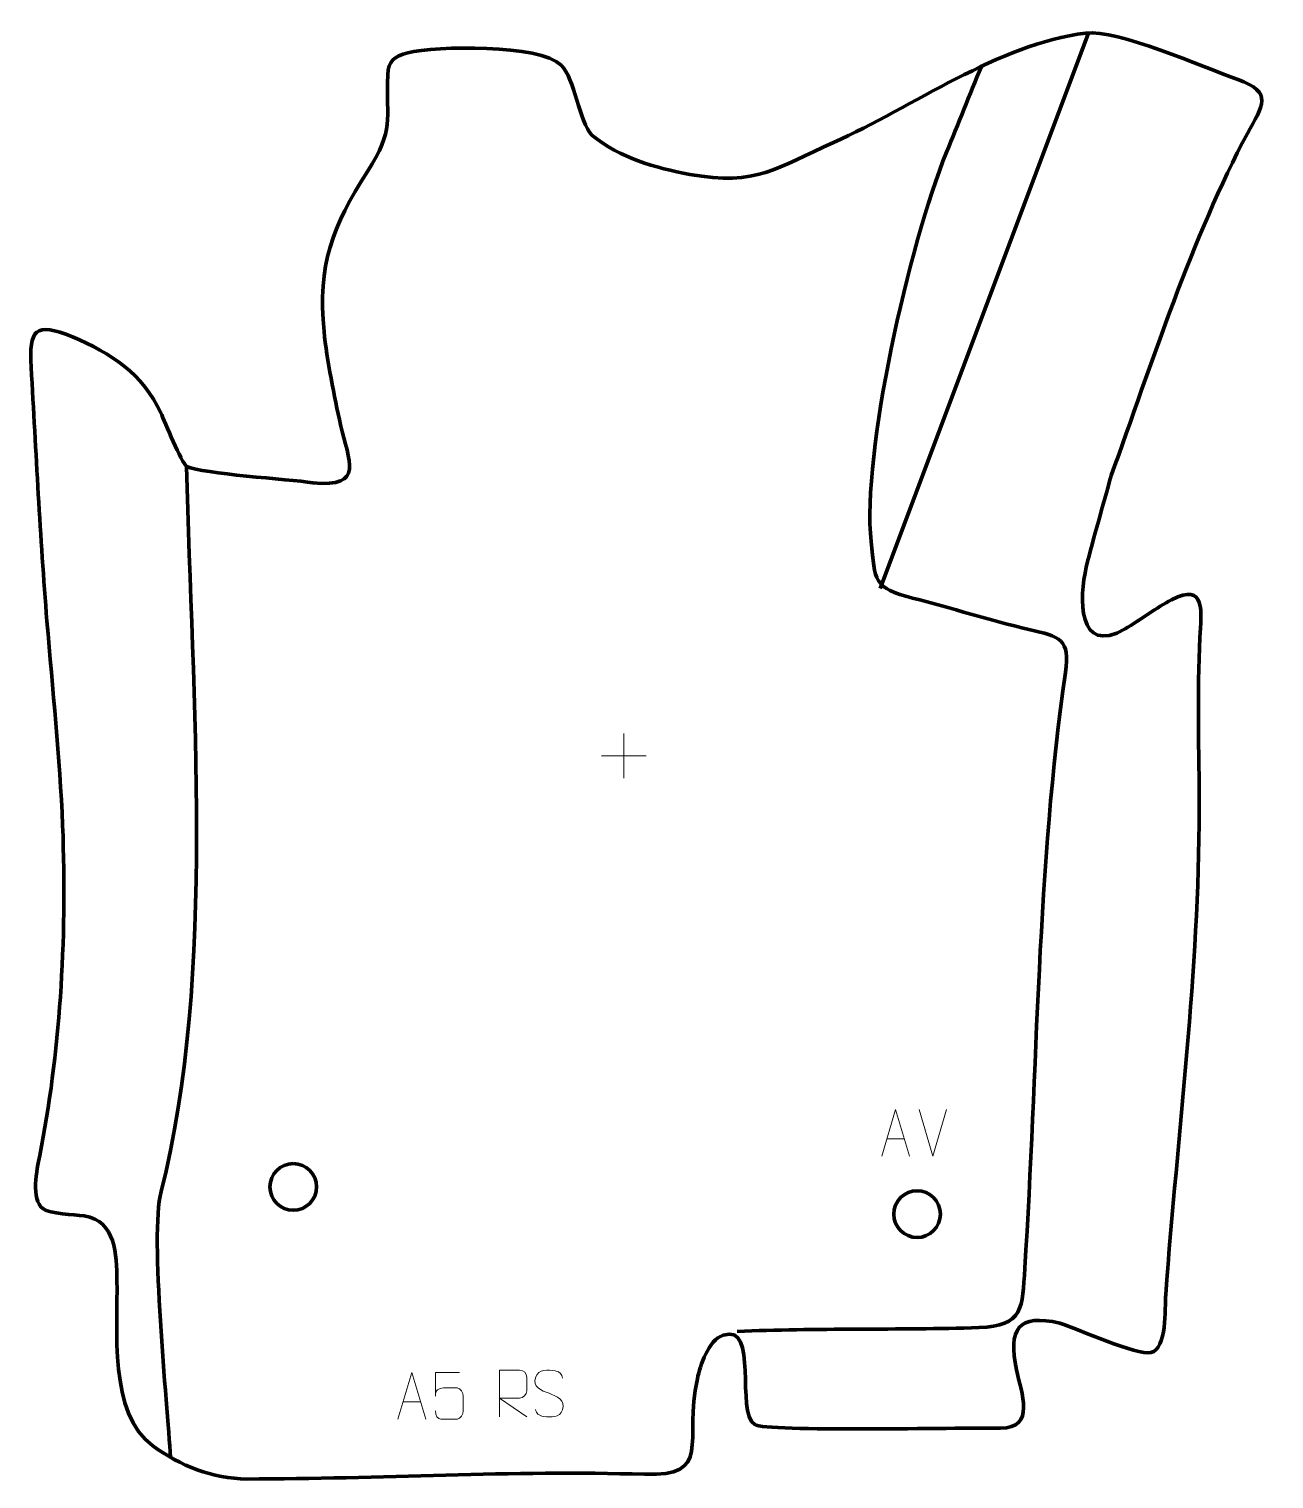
# Model space of a CAD drawing. Header units: millimetres. Extents: x -334 to 332, y -395 to 381.
import ezdxf

# ---------------------------------------------------------------- set-up
doc = ezdxf.new("R2010")
doc.units = ezdxf.units.MM
doc.header["$MEASUREMENT"] = 0
for name, color, linetype in [('layer 1', 7, 'Continuous'), ('layer 2', 7, 'Continuous'), ('layer 3', 7, 'Continuous')]:
    doc.layers.add(name, color=color, linetype=linetype)

msp = doc.modelspace()

# ---------------------------------------------------------------- linework, layer by layer
at = {"layer": 'layer 1', "color": 250, "lineweight": 9}
for points in [[(-15.6513, 3.6943), (-15.6513, 3.6943), (-15.6513, -20.2836), (-15.6513, -20.2836)], [(-27.6402, -8.2947), (-27.6402, -8.2947), (-3.6623, -8.2947), (-3.6623, -8.2947)]]:
    msp.add_open_spline(points, degree=3, dxfattribs=at)
at = {"layer": 'layer 2', "color": 140, "lineweight": 158}
msp.add_open_spline([(121.3691, 81.315), (121.3691, 81.315), (233.1664, 378.9249), (233.1664, 378.9249)], degree=3, dxfattribs=at)
for points, knots in [([(44.9632, -316.2206), (86.424, -314.3695), (131.6466, -315.52), (174.244, -314.1646), (174.244, -314.1646), (198.3306, -313.3983), (197.4894, -303.5507), (198.8549, -282.3682), (198.8549, -282.3682), (205.6178, -177.4619), (205.5475, -67.0651), (220.5877, 36.2662), (220.5877, 36.2662), (223.2173, 54.3328), (217.8282, 55.3752), (201.0824, 59.3085), (201.0824, 59.3085), (180.3671, 64.2379), (159.6175, 70.8064), (138.8299, 76.1259), (138.8299, 76.1259), (117.7492, 81.5203), (118.8055, 85.3213), (116.5844, 106.3665), (116.5844, 106.3665), (111.6553, 153.0713), (136.8643, 265.3449), (156.9542, 314.6232), (156.9542, 314.6232), (163.162, 329.9338), (169.3726, 345.2432), (175.5817, 360.5532)], [0, 0, 0, 0, 0.11111111, 0.11111111, 0.11111111, 0.11111111, 0.22222222, 0.22222222, 0.22222222, 0.22222222, 0.33333333, 0.33333333, 0.33333333, 0.33333333, 0.44444444, 0.44444444, 0.44444444, 0.44444444, 0.55555556, 0.55555556, 0.55555556, 0.55555556, 0.66666667, 0.66666667, 0.66666667, 0.66666667, 0.77777778, 0.77777778, 0.77777778, 0.77777778, 1, 1, 1, 1]), ([(-249.64, 146.5318), (-246.7628, 24.4583), (-233.6391, -125.7953), (-263.3039, -241.4066), (-263.3039, -241.4066), (-269.344, -264.9467), (-259.9031, -354.8728), (-258.2442, -383.5457)], [0, 0, 0, 0, 0.33333333, 0.33333333, 0.33333333, 0.33333333, 1, 1, 1, 1])]:
    msp.add_open_spline(points, degree=3, knots=knots, dxfattribs=at)
at = {"layer": 'layer 3', "color": 242, "lineweight": 158}
msp.add_open_spline([(245.0566, 141.6369), (240.6881, 125.5013), (235.6719, 108.7506), (231.7125, 92.6173), (231.7125, 92.6173), (227.9761, 76.6678), (226.7576, 44.8521), (252.5183, 59.6572), (252.5183, 59.6572), (260.5977, 64.4251), (269.5613, 71.1022), (277.4106, 75.2168), (277.4106, 75.2168), (295.9208, 84.9197), (293.2858, 68.2535), (292.5662, 55.0716), (292.5662, 55.0716), (290.9379, 25.2415), (292.1281, -6.3345), (292.1524, -36.3558), (292.1524, -36.3558), (292.1018, -124.4126), (280.6503, -209.1643), (274.2455, -296.5278), (274.2455, -296.5278), (273.709, -303.8471), (274.9891, -325.6786), (266.2876, -327.5235), (266.2876, -327.5235), (259.1309, -329.0409), (226.7649, -314.968), (217.6663, -311.7653), (217.6663, -311.7653), (195.1434, -306.5755), (189.8069, -315.0498), (194.3814, -336.679), (194.3814, -336.679), (197.0253, -349.1796), (204.8182, -368.0945), (185.749, -367.9153), (185.749, -367.9153), (163.4769, -367.706), (60.4632, -369.9942), (54.3144, -366.0369), (54.3144, -366.0369), (43.9238, -359.3498), (56.6918, -311.6894), (37.4516, -318.2191), (37.4516, -318.2191), (29.5534, -320.8996), (25.1637, -334.4511), (23.6506, -341.5344), (23.6506, -341.5344), (16.3655, -375.6359), (31.9612, -393.8149), (-4.6297, -392.656), (-4.6297, -392.656), (-75.0684, -390.4246), (-146.7058, -395.1559), (-217.3912, -395.1634), (-217.3912, -395.1634), (-235.8442, -394.9431), (-252.899, -388.1392), (-267.7677, -377.3937), (-267.7677, -377.3937), (-291.4294, -360.2937), (-286.4353, -314.4302), (-286.8921, -289.0165), (-286.8921, -289.0165), (-287.1856, -274.9988), (-287.2776, -257.3166), (-304.4593, -254.4134), (-304.4593, -254.4134), (-310.072, -253.5629), (-322.5065, -253.5398), (-326.5561, -250.5189), (-326.5561, -250.5189), (-333.1251, -245.6187), (-329.6716, -229.5708), (-328.2067, -222.1774), (-328.2067, -222.1774), (-317.5863, -168.5806), (-313.4735, -107.8554), (-315.9695, -45.4938), (-315.9695, -45.4938), (-317.4314, -8.9679), (-321.3937, 27.4109), (-324.3408, 63.7189), (-324.3408, 63.7189), (-328.016, 108.998), (-330.1757, 154.2029), (-332.7868, 199.6133), (-332.7868, 199.6133), (-333.9476, 219.802), (-330.8388, 223.9514), (-310.7448, 215.8592), (-310.7448, 215.8592), (-289.9725, 207.1704), (-273.2033, 196.1382), (-263.4129, 175.1834), (-263.4129, 175.1834), (-261.1408, 170.1741), (-252.5909, 148.9048), (-249.64, 146.5318), (-249.64, 146.5318), (-240.695, 142.5154), (-195.7627, 139.7561), (-182.0657, 137.8265), (-182.0657, 137.8265), (-154.0395, 135.0211), (-162.9041, 149.4157), (-167.2399, 168.8222), (-167.2399, 168.8222), (-170.5846, 183.7929), (-174.529, 203.6123), (-176.1111, 218.7282), (-176.1111, 218.7282), (-179.4207, 254.3717), (-171.9068, 274.8366), (-152.8341, 304.3983), (-152.8341, 304.3983), (-138.1594, 327.4968), (-143.1222, 330.9507), (-141.9772, 356.074), (-141.9772, 356.074), (-141.6332, 363.6208), (-138.8688, 365.7063), (-131.1833, 367.8435), (-131.1833, 367.8435), (-116.4627, 371.571), (-60.693, 372.6095), (-49.2214, 361.2709), (-49.2214, 361.2709), (-41.8264, 353.9616), (-39.804, 331.1425), (-32.7987, 323.7785), (-32.7987, 323.7785), (-17.6897, 311.5429), (0.8568, 306.3133), (19.6194, 302.7804), (19.6194, 302.7804), (55.617, 296.3627), (65.873, 306.1959), (96.4704, 319.8214), (96.4704, 319.8214), (138.989, 338.9719), (184.4921, 372.3845), (231.4502, 378.4161), (231.4502, 378.4161), (248.1937, 380.5668), (294.1353, 360.1482), (312.7419, 353.5131), (312.7419, 353.5131), (332.1684, 346.5855), (326.0623, 339.7249), (317.9351, 324.6243), (317.9351, 324.6243), (288.6899, 270.285), (266.4523, 200.5528), (245.0566, 141.6369)], degree=3, knots=[0, 0, 0, 0, 0.02439024, 0.02439024, 0.02439024, 0.02439024, 0.04878049, 0.04878049, 0.04878049, 0.04878049, 0.07317073, 0.07317073, 0.07317073, 0.07317073, 0.09756098, 0.09756098, 0.09756098, 0.09756098, 0.12195122, 0.12195122, 0.12195122, 0.12195122, 0.14634146, 0.14634146, 0.14634146, 0.14634146, 0.17073171, 0.17073171, 0.17073171, 0.17073171, 0.19512195, 0.19512195, 0.19512195, 0.19512195, 0.2195122, 0.2195122, 0.2195122, 0.2195122, 0.24390244, 0.24390244, 0.24390244, 0.24390244, 0.26829268, 0.26829268, 0.26829268, 0.26829268, 0.29268293, 0.29268293, 0.29268293, 0.29268293, 0.31707317, 0.31707317, 0.31707317, 0.31707317, 0.34146341, 0.34146341, 0.34146341, 0.34146341, 0.36585366, 0.36585366, 0.36585366, 0.36585366, 0.3902439, 0.3902439, 0.3902439, 0.3902439, 0.41463415, 0.41463415, 0.41463415, 0.41463415, 0.43902439, 0.43902439, 0.43902439, 0.43902439, 0.46341463, 0.46341463, 0.46341463, 0.46341463, 0.48780488, 0.48780488, 0.48780488, 0.48780488, 0.51219512, 0.51219512, 0.51219512, 0.51219512, 0.53658537, 0.53658537, 0.53658537, 0.53658537, 0.56097561, 0.56097561, 0.56097561, 0.56097561, 0.58536585, 0.58536585, 0.58536585, 0.58536585, 0.6097561, 0.6097561, 0.6097561, 0.6097561, 0.63414634, 0.63414634, 0.63414634, 0.63414634, 0.65853659, 0.65853659, 0.65853659, 0.65853659, 0.68292683, 0.68292683, 0.68292683, 0.68292683, 0.70731707, 0.70731707, 0.70731707, 0.70731707, 0.73170732, 0.73170732, 0.73170732, 0.73170732, 0.75609756, 0.75609756, 0.75609756, 0.75609756, 0.7804878, 0.7804878, 0.7804878, 0.7804878, 0.80487805, 0.80487805, 0.80487805, 0.80487805, 0.82926829, 0.82926829, 0.82926829, 0.82926829, 0.85365854, 0.85365854, 0.85365854, 0.85365854, 0.87804878, 0.87804878, 0.87804878, 0.87804878, 0.90243902, 0.90243902, 0.90243902, 0.90243902, 0.92682927, 0.92682927, 0.92682927, 0.92682927, 0.95121951, 0.95121951, 0.95121951, 0.95121951, 1, 1, 1, 1], dxfattribs=at)
at = {"layer": 'layer 3', "color": 250, "lineweight": 9}
for points, knots in [([(122.2743, -222.3949), (122.2743, -222.3949), (129.6453, -197.4414), (129.6453, -197.4414), (129.6453, -197.4414), (129.6453, -197.4414), (137.2152, -222.3949), (137.2152, -222.3949)], [0, 0, 0, 0, 0.33333333, 0.33333333, 0.33333333, 0.33333333, 1, 1, 1, 1]), ([(-136.5561, -363.1604), (-136.5561, -363.1604), (-129.1851, -338.2069), (-129.1851, -338.2069), (-129.1851, -338.2069), (-129.1851, -338.2069), (-121.6152, -363.1604), (-121.6152, -363.1604)], [0, 0, 0, 0, 0.33333333, 0.33333333, 0.33333333, 0.33333333, 1, 1, 1, 1]), ([(-103.6915, -338.2289), (-103.6915, -338.2289), (-116.5432, -338.2289), (-116.5432, -338.2289), (-116.5432, -338.2289), (-116.5429, -342.4595), (-116.5429, -346.6904), (-116.5432, -350.9216), (-116.5432, -350.9216), (-116.5435, -347.6115), (-114.9125, -346.5397), (-112.1005, -346.4792), (-112.1005, -346.4792), (-109.6609, -346.4789), (-107.2214, -346.4789), (-104.7822, -346.4792), (-104.7822, -346.4792), (-103.1324, -346.4724), (-101.6575, -348.8529), (-101.629, -350.9216), (-101.629, -350.9216), (-101.6293, -353.5089), (-101.6293, -356.0965), (-101.629, -358.6842), (-101.629, -358.6842), (-101.5828, -360.6436), (-103.0822, -363.0799), (-104.7081, -363.1384), (-104.7081, -363.1384), (-106.6645, -363.1381), (-111.5596, -363.1381), (-113.5166, -363.1384), (-113.5166, -363.1384), (-115.3621, -363.1472), (-116.4692, -361.1824), (-116.4899, -358.6313)], [0, 0, 0, 0, 0.1, 0.1, 0.1, 0.1, 0.2, 0.2, 0.2, 0.2, 0.3, 0.3, 0.3, 0.3, 0.4, 0.4, 0.4, 0.4, 0.5, 0.5, 0.5, 0.5, 0.6, 0.6, 0.6, 0.6, 0.7, 0.7, 0.7, 0.7, 0.8, 0.8, 0.8, 0.8, 1, 1, 1, 1]), ([(-82.2868, -361.9528), (-82.2868, -361.9528), (-82.2868, -336.9993), (-82.2868, -336.9993), (-82.2868, -336.9993), (-78.6919, -336.9993), (-75.0965, -336.9993), (-71.5013, -336.9993), (-71.5013, -336.9993), (-69.176, -337.037), (-67.6187, -338.527), (-67.6228, -340.8934), (-67.6228, -340.8934), (-67.6232, -342.9289), (-67.6232, -345.9883), (-67.6228, -348.0243), (-67.6228, -348.0243), (-67.6293, -349.8998), (-69.4416, -351.8416), (-71.4511, -351.8607), (-71.4511, -351.8607), (-71.4511, -351.8607), (-82.2868, -351.8607), (-82.2868, -351.8607), (-82.2868, -351.8607), (-82.2868, -351.8607), (-67.6321, -361.9528), (-67.6321, -361.9528)], [0, 0, 0, 0, 0.125, 0.125, 0.125, 0.125, 0.25, 0.25, 0.25, 0.25, 0.375, 0.375, 0.375, 0.375, 0.5, 0.5, 0.5, 0.5, 0.625, 0.625, 0.625, 0.625, 0.75, 0.75, 0.75, 0.75, 1, 1, 1, 1]), ([(-55.6806, -349.3065), (-59.9289, -347.8361), (-64.837, -346.0403), (-62.8319, -340.52), (-62.8319, -340.52), (-61.3284, -336.3801), (-56.1148, -336.7686), (-52.5112, -337.3697), (-52.5112, -337.3697), (-49.6506, -337.8469), (-48.7859, -339.0601), (-48.4753, -341.1442)], [0, 0, 0, 0, 0.25, 0.25, 0.25, 0.25, 0.5, 0.5, 0.5, 0.5, 1, 1, 1, 1]), ([(-55.6806, -349.3066), (-51.662, -350.9533), (-46.6325, -352.8416), (-48.4665, -358.2019), (-48.4665, -358.2019), (-49.9263, -362.4683), (-54.8371, -362.2116), (-58.5632, -361.6569), (-58.5632, -361.6569), (-61.3132, -361.2471), (-62.5341, -360.0336), (-62.912, -357.9214)], [0, 0, 0, 0, 0.25, 0.25, 0.25, 0.25, 0.5, 0.5, 0.5, 0.5, 1, 1, 1, 1])]:
    msp.add_open_spline(points, degree=3, knots=knots, dxfattribs=at)
for points in [[(149.6338, -222.4022), (149.6338, -222.4022), (142.312, -197.4486), (142.312, -197.4486)], [(156.9557, -197.4486), (156.9557, -197.4486), (149.6339, -222.4022), (149.6339, -222.4022)], [(124.9969, -213.1455), (124.9969, -213.1455), (134.4926, -213.1455), (134.4926, -213.1455)], [(-133.8335, -353.911), (-133.8335, -353.911), (-124.3378, -353.911), (-124.3378, -353.911)]]:
    msp.add_open_spline(points, degree=3, dxfattribs=at)
at = {"layer": 'layer 3', "color": 250, "lineweight": 200}
for points in [[(-192.5562, -226.4021), (-199.4597, -226.4021), (-205.0561, -231.9985), (-205.0561, -238.9021), (-205.0561, -238.9021), (-205.0562, -245.8056), (-199.4597, -251.4021), (-192.5562, -251.4021), (-192.5562, -251.4021), (-185.6526, -251.4021), (-180.0562, -245.8057), (-180.0562, -238.9021), (-180.0562, -238.9021), (-180.0561, -231.9986), (-185.6526, -226.4021), (-192.5562, -226.4021)], [(-192.5562, -226.4021), (-199.4597, -226.4021), (-205.0561, -231.9985), (-205.0561, -238.9021), (-205.0561, -238.9021), (-205.0562, -245.8056), (-199.4597, -251.4021), (-192.5562, -251.4021), (-192.5562, -251.4021), (-185.6526, -251.4021), (-180.0562, -245.8057), (-180.0562, -238.9022), (-180.0562, -238.9022), (-180.0561, -231.9986), (-185.6526, -226.4021), (-192.5562, -226.4021)], [(-192.5562, -226.4021), (-199.4597, -226.4021), (-205.0561, -231.9986), (-205.0561, -238.9021), (-205.0561, -238.9021), (-205.0562, -245.8057), (-199.4597, -251.4021), (-192.5562, -251.4021), (-192.5562, -251.4021), (-185.6526, -251.4021), (-180.0562, -245.8057), (-180.0562, -238.9022), (-180.0562, -238.9022), (-180.0561, -231.9986), (-185.6526, -226.4021), (-192.5562, -226.4021)], [(-192.5562, -226.4021), (-199.4597, -226.4021), (-205.0561, -231.9986), (-205.0561, -238.9021), (-205.0561, -238.9021), (-205.0562, -245.8057), (-199.4597, -251.4021), (-192.5562, -251.4021), (-192.5562, -251.4021), (-185.6526, -251.4022), (-180.0562, -245.8057), (-180.0562, -238.9022), (-180.0562, -238.9022), (-180.0561, -231.9986), (-185.6526, -226.4021), (-192.5562, -226.4021)], [(-192.5562, -226.4022), (-199.4597, -226.4022), (-205.0561, -231.9986), (-205.0561, -238.9021), (-205.0561, -238.9021), (-205.0562, -245.8057), (-199.4597, -251.4021), (-192.5562, -251.4022), (-192.5562, -251.4022), (-185.6526, -251.4022), (-180.0562, -245.8058), (-180.0562, -238.9022), (-180.0562, -238.9022), (-180.0561, -231.9986), (-185.6526, -226.4022), (-192.5562, -226.4022)], [(-192.5562, -226.4022), (-199.4597, -226.4022), (-205.0561, -231.9986), (-205.0561, -238.9021), (-205.0561, -238.9021), (-205.0562, -245.8057), (-199.4597, -251.4021), (-192.5562, -251.4022), (-192.5562, -251.4022), (-185.6526, -251.4022), (-180.0562, -245.8058), (-180.0562, -238.9022), (-180.0562, -238.9022), (-180.0561, -231.9986), (-185.6526, -226.4022), (-192.5562, -226.4022)], [(-192.5562, -226.4022), (-199.4597, -226.4022), (-205.0561, -231.9986), (-205.0561, -238.9022), (-205.0561, -238.9022), (-205.0562, -245.8057), (-199.4597, -251.4022), (-192.5562, -251.4022), (-192.5562, -251.4022), (-185.6526, -251.4022), (-180.0562, -245.8058), (-180.0562, -238.9022), (-180.0562, -238.9022), (-180.0561, -231.9987), (-185.6526, -226.4022), (-192.5562, -226.4022)], [(-192.5562, -226.4022), (-199.4597, -226.4022), (-205.0561, -231.9986), (-205.0561, -238.9022), (-205.0561, -238.9022), (-205.0562, -245.8057), (-199.4597, -251.4022), (-192.5562, -251.4022), (-192.5562, -251.4022), (-185.6526, -251.4022), (-180.0562, -245.8058), (-180.0562, -238.9022), (-180.0562, -238.9022), (-180.0561, -231.9987), (-185.6526, -226.4022), (-192.5562, -226.4022)], [(-192.5562, -226.4022), (-199.4597, -226.4022), (-205.0561, -231.9986), (-205.0561, -238.9022), (-205.0561, -238.9022), (-205.0562, -245.8057), (-199.4597, -251.4022), (-192.5562, -251.4022), (-192.5562, -251.4022), (-185.6526, -251.4022), (-180.0562, -245.8058), (-180.0562, -238.9023), (-180.0562, -238.9023), (-180.0561, -231.9987), (-185.6526, -226.4022), (-192.5562, -226.4022)], [(-192.5562, -226.4022), (-199.4597, -226.4022), (-205.0561, -231.9986), (-205.0561, -238.9022), (-205.0561, -238.9022), (-205.0562, -245.8058), (-199.4597, -251.4022), (-192.5562, -251.4022), (-192.5562, -251.4022), (-185.6526, -251.4022), (-180.0562, -245.8058), (-180.0562, -238.9023), (-180.0562, -238.9023), (-180.0561, -231.9987), (-185.6526, -226.4022), (-192.5562, -226.4022)], [(-192.5562, -226.4022), (-199.4597, -226.4022), (-205.0561, -231.9987), (-205.0561, -238.9022), (-205.0561, -238.9022), (-205.0562, -245.8058), (-199.4597, -251.4022), (-192.5562, -251.4022), (-192.5562, -251.4022), (-185.6526, -251.4023), (-180.0562, -245.8058), (-180.0562, -238.9023), (-180.0562, -238.9023), (-180.0561, -231.9987), (-185.6526, -226.4022), (-192.5562, -226.4022)], [(-192.5562, -226.4022), (-199.4597, -226.4022), (-205.0561, -231.9987), (-205.0561, -238.9022), (-205.0561, -238.9022), (-205.0562, -245.8058), (-199.4597, -251.4022), (-192.5562, -251.4022), (-192.5562, -251.4022), (-185.6526, -251.4023), (-180.0562, -245.8058), (-180.0562, -238.9023), (-180.0562, -238.9023), (-180.0561, -231.9987), (-185.6526, -226.4022), (-192.5562, -226.4022)], [(-192.5562, -226.4023), (-199.4597, -226.4023), (-205.0561, -231.9987), (-205.0561, -238.9022), (-205.0561, -238.9022), (-205.0562, -245.8058), (-199.4597, -251.4022), (-192.5562, -251.4023), (-192.5562, -251.4023), (-185.6526, -251.4023), (-180.0562, -245.8059), (-180.0562, -238.9023), (-180.0562, -238.9023), (-180.0561, -231.9987), (-185.6526, -226.4023), (-192.5562, -226.4023)], [(-192.5562, -226.4023), (-199.4597, -226.4023), (-205.0561, -231.9987), (-205.0561, -238.9023), (-205.0561, -238.9023), (-205.0562, -245.8058), (-199.4597, -251.4023), (-192.5562, -251.4023), (-192.5562, -251.4023), (-185.6526, -251.4023), (-180.0562, -245.8059), (-180.0562, -238.9023), (-180.0562, -238.9023), (-180.0561, -231.9987), (-185.6526, -226.4023), (-192.5562, -226.4023)], [(-192.5562, -226.4023), (-199.4597, -226.4023), (-205.0561, -231.9987), (-205.0561, -238.9023), (-205.0561, -238.9023), (-205.0562, -245.8058), (-199.4597, -251.4023), (-192.5562, -251.4023), (-192.5562, -251.4023), (-185.6526, -251.4023), (-180.0562, -245.8059), (-180.0562, -238.9023), (-180.0562, -238.9023), (-180.0561, -231.9988), (-185.6526, -226.4023), (-192.5562, -226.4023)], [(-192.5562, -226.4023), (-199.4597, -226.4023), (-205.0561, -231.9987), (-205.0561, -238.9023), (-205.0561, -238.9023), (-205.0562, -245.8058), (-199.4597, -251.4023), (-192.5562, -251.4023), (-192.5562, -251.4023), (-185.6526, -251.4023), (-180.0562, -245.8059), (-180.0562, -238.9023), (-180.0562, -238.9023), (-180.0561, -231.9988), (-185.6526, -226.4023), (-192.5562, -226.4023)], [(-192.5562, -226.4023), (-199.4597, -226.4023), (-205.0561, -231.9987), (-205.0561, -238.9023), (-205.0561, -238.9023), (-205.0562, -245.8058), (-199.4597, -251.4023), (-192.5562, -251.4023), (-192.5562, -251.4023), (-185.6526, -251.4023), (-180.0562, -245.8059), (-180.0562, -238.9024), (-180.0562, -238.9024), (-180.0561, -231.9988), (-185.6526, -226.4023), (-192.5562, -226.4023)], [(-192.5562, -226.4023), (-199.4597, -226.4023), (-205.0561, -231.9988), (-205.0561, -238.9023), (-205.0561, -238.9023), (-205.0562, -245.8059), (-199.4597, -251.4023), (-192.5562, -251.4023), (-192.5562, -251.4023), (-185.6526, -251.4023), (-180.0562, -245.8059), (-180.0562, -238.9024), (-180.0562, -238.9024), (-180.0561, -231.9988), (-185.6526, -226.4023), (-192.5562, -226.4023)], [(-192.5562, -226.4023), (-199.4597, -226.4023), (-205.0561, -231.9988), (-205.0561, -238.9023), (-205.0561, -238.9023), (-205.0562, -245.8059), (-199.4597, -251.4023), (-192.5562, -251.4023), (-192.5562, -251.4023), (-185.6526, -251.4024), (-180.0562, -245.8059), (-180.0562, -238.9024), (-180.0562, -238.9024), (-180.0561, -231.9988), (-185.6526, -226.4023), (-192.5562, -226.4023)], [(-192.5562, -226.4024), (-199.4597, -226.4024), (-205.0561, -231.9988), (-205.0561, -238.9023), (-205.0561, -238.9023), (-205.0562, -245.8059), (-199.4597, -251.4023), (-192.5562, -251.4024), (-192.5562, -251.4024), (-185.6526, -251.4024), (-180.0562, -245.806), (-180.0562, -238.9024), (-180.0562, -238.9024), (-180.0561, -231.9988), (-185.6526, -226.4024), (-192.5562, -226.4024)], [(-192.5562, -226.4024), (-199.4597, -226.4024), (-205.0561, -231.9988), (-205.0561, -238.9023), (-205.0561, -238.9023), (-205.0562, -245.8059), (-199.4597, -251.4023), (-192.5562, -251.4024), (-192.5562, -251.4024), (-185.6526, -251.4024), (-180.0562, -245.806), (-180.0562, -238.9024), (-180.0562, -238.9024), (-180.0561, -231.9988), (-185.6526, -226.4024), (-192.5562, -226.4024)], [(141.2152, -240.9542), (134.3117, -240.9542), (128.7153, -246.5506), (128.7153, -253.4542), (128.7153, -253.4542), (128.7152, -260.3577), (134.3117, -265.9542), (141.2152, -265.9542), (141.2152, -265.9542), (148.1188, -265.9542), (153.7152, -260.3578), (153.7152, -253.4542), (153.7152, -253.4542), (153.7153, -246.5507), (148.1188, -240.9542), (141.2152, -240.9542)], [(141.2152, -240.9542), (134.3117, -240.9542), (128.7153, -246.5506), (128.7153, -253.4542), (128.7153, -253.4542), (128.7152, -260.3577), (134.3117, -265.9542), (141.2152, -265.9542), (141.2152, -265.9542), (148.1188, -265.9542), (153.7152, -260.3578), (153.7152, -253.4543), (153.7152, -253.4543), (153.7153, -246.5507), (148.1188, -240.9542), (141.2152, -240.9542)], [(141.2152, -240.9542), (134.3117, -240.9542), (128.7153, -246.5507), (128.7153, -253.4542), (128.7153, -253.4542), (128.7152, -260.3578), (134.3117, -265.9542), (141.2152, -265.9542), (141.2152, -265.9542), (148.1188, -265.9542), (153.7152, -260.3578), (153.7152, -253.4543), (153.7152, -253.4543), (153.7153, -246.5507), (148.1188, -240.9542), (141.2152, -240.9542)], [(141.2152, -240.9542), (134.3117, -240.9542), (128.7153, -246.5507), (128.7153, -253.4542), (128.7153, -253.4542), (128.7152, -260.3578), (134.3117, -265.9542), (141.2152, -265.9542), (141.2152, -265.9542), (148.1188, -265.9543), (153.7152, -260.3578), (153.7152, -253.4543), (153.7152, -253.4543), (153.7153, -246.5507), (148.1188, -240.9542), (141.2152, -240.9542)], [(141.2152, -240.9543), (134.3117, -240.9543), (128.7153, -246.5507), (128.7153, -253.4542), (128.7153, -253.4542), (128.7152, -260.3578), (134.3117, -265.9542), (141.2152, -265.9543), (141.2152, -265.9543), (148.1188, -265.9543), (153.7152, -260.3579), (153.7152, -253.4543), (153.7152, -253.4543), (153.7153, -246.5507), (148.1188, -240.9543), (141.2152, -240.9543)], [(141.2152, -240.9543), (134.3117, -240.9543), (128.7153, -246.5507), (128.7153, -253.4542), (128.7153, -253.4542), (128.7152, -260.3578), (134.3117, -265.9542), (141.2152, -265.9543), (141.2152, -265.9543), (148.1188, -265.9543), (153.7152, -260.3579), (153.7152, -253.4543), (153.7152, -253.4543), (153.7153, -246.5507), (148.1188, -240.9543), (141.2152, -240.9543)], [(141.2152, -240.9543), (134.3117, -240.9543), (128.7153, -246.5507), (128.7153, -253.4543), (128.7153, -253.4543), (128.7152, -260.3578), (134.3117, -265.9543), (141.2152, -265.9543), (141.2152, -265.9543), (148.1188, -265.9543), (153.7152, -260.3579), (153.7152, -253.4543), (153.7152, -253.4543), (153.7153, -246.5508), (148.1188, -240.9543), (141.2152, -240.9543)], [(141.2152, -240.9543), (134.3117, -240.9543), (128.7153, -246.5507), (128.7153, -253.4543), (128.7153, -253.4543), (128.7152, -260.3578), (134.3117, -265.9543), (141.2152, -265.9543), (141.2152, -265.9543), (148.1188, -265.9543), (153.7152, -260.3579), (153.7152, -253.4543), (153.7152, -253.4543), (153.7153, -246.5508), (148.1188, -240.9543), (141.2152, -240.9543)], [(141.2152, -240.9543), (134.3117, -240.9543), (128.7153, -246.5507), (128.7153, -253.4543), (128.7153, -253.4543), (128.7152, -260.3578), (134.3117, -265.9543), (141.2152, -265.9543), (141.2152, -265.9543), (148.1188, -265.9543), (153.7152, -260.3579), (153.7152, -253.4544), (153.7152, -253.4544), (153.7153, -246.5508), (148.1188, -240.9543), (141.2152, -240.9543)], [(141.2152, -240.9543), (134.3117, -240.9543), (128.7153, -246.5507), (128.7153, -253.4543), (128.7153, -253.4543), (128.7152, -260.3579), (134.3117, -265.9543), (141.2152, -265.9543), (141.2152, -265.9543), (148.1188, -265.9543), (153.7152, -260.3579), (153.7152, -253.4544), (153.7152, -253.4544), (153.7153, -246.5508), (148.1188, -240.9543), (141.2152, -240.9543)], [(141.2152, -240.9543), (134.3117, -240.9543), (128.7153, -246.5508), (128.7153, -253.4543), (128.7153, -253.4543), (128.7152, -260.3579), (134.3117, -265.9543), (141.2152, -265.9543), (141.2152, -265.9543), (148.1188, -265.9544), (153.7152, -260.3579), (153.7152, -253.4544), (153.7152, -253.4544), (153.7153, -246.5508), (148.1188, -240.9543), (141.2152, -240.9543)], [(141.2152, -240.9543), (134.3117, -240.9543), (128.7153, -246.5508), (128.7153, -253.4543), (128.7153, -253.4543), (128.7152, -260.3579), (134.3117, -265.9543), (141.2152, -265.9543), (141.2152, -265.9543), (148.1188, -265.9544), (153.7152, -260.3579), (153.7152, -253.4544), (153.7152, -253.4544), (153.7153, -246.5508), (148.1188, -240.9543), (141.2152, -240.9543)], [(141.2152, -240.9544), (134.3117, -240.9544), (128.7153, -246.5508), (128.7153, -253.4543), (128.7153, -253.4543), (128.7152, -260.3579), (134.3117, -265.9543), (141.2152, -265.9544), (141.2152, -265.9544), (148.1188, -265.9544), (153.7152, -260.358), (153.7152, -253.4544), (153.7152, -253.4544), (153.7153, -246.5508), (148.1188, -240.9544), (141.2152, -240.9544)], [(141.2152, -240.9544), (134.3117, -240.9544), (128.7153, -246.5508), (128.7153, -253.4544), (128.7153, -253.4544), (128.7152, -260.3579), (134.3117, -265.9544), (141.2152, -265.9544), (141.2152, -265.9544), (148.1188, -265.9544), (153.7152, -260.358), (153.7152, -253.4544), (153.7152, -253.4544), (153.7153, -246.5508), (148.1188, -240.9544), (141.2152, -240.9544)], [(141.2152, -240.9544), (134.3117, -240.9544), (128.7153, -246.5508), (128.7153, -253.4544), (128.7153, -253.4544), (128.7152, -260.3579), (134.3117, -265.9544), (141.2152, -265.9544), (141.2152, -265.9544), (148.1188, -265.9544), (153.7152, -260.358), (153.7152, -253.4544), (153.7152, -253.4544), (153.7153, -246.5509), (148.1188, -240.9544), (141.2152, -240.9544)], [(141.2152, -240.9544), (134.3117, -240.9544), (128.7153, -246.5508), (128.7153, -253.4544), (128.7153, -253.4544), (128.7152, -260.3579), (134.3117, -265.9544), (141.2152, -265.9544), (141.2152, -265.9544), (148.1188, -265.9544), (153.7152, -260.358), (153.7152, -253.4544), (153.7152, -253.4544), (153.7153, -246.5509), (148.1188, -240.9544), (141.2152, -240.9544)], [(141.2152, -240.9544), (134.3117, -240.9544), (128.7153, -246.5508), (128.7153, -253.4544), (128.7153, -253.4544), (128.7152, -260.3579), (134.3117, -265.9544), (141.2152, -265.9544), (141.2152, -265.9544), (148.1188, -265.9544), (153.7152, -260.358), (153.7152, -253.4545), (153.7152, -253.4545), (153.7153, -246.5509), (148.1188, -240.9544), (141.2152, -240.9544)], [(141.2152, -240.9544), (134.3117, -240.9544), (128.7153, -246.5509), (128.7153, -253.4544), (128.7153, -253.4544), (128.7152, -260.358), (134.3117, -265.9544), (141.2152, -265.9544), (141.2152, -265.9544), (148.1188, -265.9544), (153.7152, -260.358), (153.7152, -253.4545), (153.7152, -253.4545), (153.7153, -246.5509), (148.1188, -240.9544), (141.2152, -240.9544)], [(141.2152, -240.9544), (134.3117, -240.9544), (128.7153, -246.5509), (128.7153, -253.4544), (128.7153, -253.4544), (128.7152, -260.358), (134.3117, -265.9544), (141.2152, -265.9544), (141.2152, -265.9544), (148.1188, -265.9545), (153.7152, -260.358), (153.7152, -253.4545), (153.7152, -253.4545), (153.7153, -246.5509), (148.1188, -240.9544), (141.2152, -240.9544)], [(141.2152, -240.9545), (134.3117, -240.9545), (128.7153, -246.5509), (128.7153, -253.4544), (128.7153, -253.4544), (128.7152, -260.358), (134.3117, -265.9544), (141.2152, -265.9545), (141.2152, -265.9545), (148.1188, -265.9545), (153.7152, -260.3581), (153.7152, -253.4545), (153.7152, -253.4545), (153.7153, -246.5509), (148.1188, -240.9545), (141.2152, -240.9545)], [(141.2152, -240.9545), (134.3117, -240.9545), (128.7153, -246.5509), (128.7153, -253.4544), (128.7153, -253.4544), (128.7152, -260.358), (134.3117, -265.9544), (141.2152, -265.9545), (141.2152, -265.9545), (148.1188, -265.9545), (153.7152, -260.3581), (153.7152, -253.4545), (153.7152, -253.4545), (153.7153, -246.5509), (148.1188, -240.9545), (141.2152, -240.9545)]]:
    msp.add_open_spline(points, degree=3, knots=[0, 0, 0, 0, 0.2, 0.2, 0.2, 0.2, 0.4, 0.4, 0.4, 0.4, 0.6, 0.6, 0.6, 0.6, 1, 1, 1, 1], dxfattribs=at)
for points in [[(-192.5562, -226.4021), (-192.5562, -226.4021), (-192.5562, -226.4024), (-192.5562, -226.4024)], [(-192.5562, -226.4021), (-192.5562, -226.4021), (-192.5562, -226.4024), (-192.5562, -226.4024)], [(-205.0561, -238.9021), (-205.0561, -238.9021), (-205.0561, -238.9023), (-205.0561, -238.9023)], [(-180.0562, -238.9021), (-180.0562, -238.9021), (-180.0562, -238.9024), (-180.0562, -238.9024)], [(141.2152, -240.9542), (141.2152, -240.9542), (141.2152, -240.9545), (141.2152, -240.9545)], [(141.2152, -240.9542), (141.2152, -240.9542), (141.2152, -240.9545), (141.2152, -240.9545)], [(-192.5562, -251.4021), (-192.5562, -251.4021), (-192.5562, -251.4024), (-192.5562, -251.4024)], [(128.7153, -253.4542), (128.7153, -253.4542), (128.7153, -253.4544), (128.7153, -253.4544)], [(153.7152, -253.4542), (153.7152, -253.4542), (153.7152, -253.4545), (153.7152, -253.4545)], [(141.2152, -265.9542), (141.2152, -265.9542), (141.2152, -265.9545), (141.2152, -265.9545)]]:
    msp.add_open_spline(points, degree=3, dxfattribs=at)

doc.saveas('drawing.dxf')
